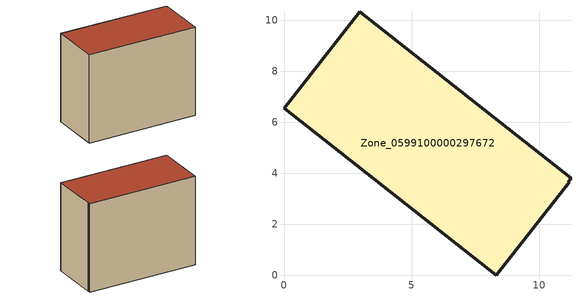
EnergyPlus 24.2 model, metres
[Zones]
Zone_0599100000297672
 floor ground (C_G): 0,6.56 2.97,10.34 11.24,3.8 11.14,3.68 11.18,3.64 8.31,0 z0.16
 wall outside (C_F): 2.97,10.34 0,6.56 8.31,0 11.18,3.64 11.14,3.68 11.24,3.8 2.97,10.34 z0.16:8.68
 roof outside (C_R): 0,6.56 8.31,0 11.18,3.64 11.14,3.68 11.24,3.8 2.97,10.34 z8.68
[BUILDING]
Pand.0599100000297672: North Axis=0; Terrain=City; Loads Convergence Tolerance Value=0.04; Temperature Convergence Tolerance Value=0.4; Solar Distribution=FullExterior; Maximum Number of Warmup Days=25; Minimum Number of Warmup Days=1
[Site:Location]
Rotterdam.The.Hague.AP_ZH_NLD Design_Conditions: Latitude=51.96; Longitude=4.45; Time Zone=1; Elevation=-4.5
[SITE:GROUNDTEMPERATURE:BUILDINGSURFACE]
18, 18, 18, 18, 18, 18, 18, 18, 18, 18, 18, 18
[MATERIAL] Thermal Absorptance=0.9; Solar Absorptance=0.7; Visible Absorptance=0.7
Name | Roughness | Thickness | Conductivity | Density | Specific Heat
G.TI.1975-1991 | MediumSmooth | 0.15 | 0.288461 | 540 | 1210
F.TI.1975-1991 | Rough | 0.3 | 0.230769 | 1920 | 840
R.TI.1975-1991 | MediumRough | 0.2 | 0.153846 | 1500 | 1000
[CONSTRUCTION]
C_G: G.TI.1975-1991
C_F: F.TI.1975-1991
C_R: R.TI.1975-1991
[ZONE]
Zone_0599100000297672: Type=1; Multiplier=1; Ceiling Height=Autocalculate; Volume=Autocalculate; Floor Area=autocalculate; Part of Total Floor Area=Yes
[ZONEINFILTRATION:DESIGNFLOWRATE]
Infil_Zone_0599100000297672: Zone or ZoneList or Space or SpaceList=Zone_0599100000297672; Schedule=AlwaysOn; Design Flow Rate Calculation Method=Flow/Area; Flow Rate per Floor Area=0.003; Constant Term Coefficient=1; Temperature Term Coefficient=0; Velocity Term Coefficient=0; Velocity Squared Term Coefficient=0
[HVACTEMPLATE:ZONE:IDEALLOADSAIRSYSTEM]
Zone_0599100000297672: Maximum Heating Supply Air Temperature=50; Minimum Cooling Supply Air Temperature=13; Maximum Heating Supply Air Humidity Ratio=0.0156; Minimum Cooling Supply Air Humidity Ratio=0.0077; Heating Limit=NoLimit; Cooling Limit=NoLimit; Dehumidification Control Type=ConstantSensibleHeatRatio; Cooling Sensible Heat Ratio=0.7; Dehumidification Setpoint=60; Humidification Control Type=None; Humidification Setpoint=30; Outdoor Air Method=None; Outdoor Air Flow Rate per Person=0.00944; Outdoor Air Flow Rate per Zone Floor Area=0; Outdoor Air Flow Rate per Zone=0; Demand Controlled Ventilation Type=None; Outdoor Air Economizer Type=NoEconomizer; Heat Recovery Type=None; Sensible Heat Recovery Effectiveness=0.7; Latent Heat Recovery Effectiveness=0.65
[ZONECONTROL:THERMOSTAT]
ThermostatControl_Zone_0599100000297672: Zone or ZoneList=Zone_0599100000297672; Control Type Schedule=DualSetpointControlType; Control 1=Thermostat_Zone_0599100000297672; Temperature Difference Between Cutout And Setpoint=0
[THERMOSTATSETPOINT:DUALSETPOINT]
Thermostat_Zone_0599100000297672: Heating Setpoint Temperature Schedule=HeatingSetpoint_Zone_0599100000297672; Cooling Setpoint Temperature Schedule=CoolingSetpoint_Zone_0599100000297672
[SCHEDULE:COMPACT]
HeatingSetpoint_Zone_0599100000297672: Through: 12/31, For: AllDays, Until: 24:00, 21
CoolingSetpoint_Zone_0599100000297672: Through: 12/31, For: AllDays, Until: 24:00, 24
DualSetpointControlType: Through: 12/31, For: AllDays, Until: 24:00, 4
AlwaysOn: Through: 12/31, For: AllDays, Until: 24:00, 1
